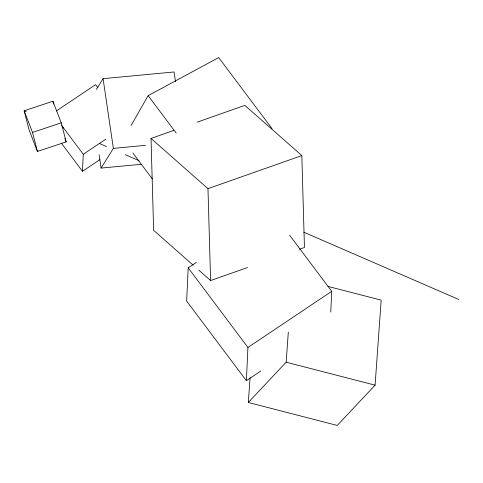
<?xml version="1.0" encoding="UTF-8"?>
<svg xmlns="http://www.w3.org/2000/svg" width="483" height="483" viewBox="0 0 483 483"><rect width="100%" height="100%" fill="white"/><g stroke="black" fill="none" stroke-linecap="round" stroke-linejoin="round"><path stroke-width="0.72" d="M99.921 159.631L82.478 171.314L83.269 154.27L61.643 125.441M196.333 262.402L188.201 267.848L186.655 301.078L246.378 380.689L260.766 371.053M246.378 380.689L247.924 347.452L188.201 267.848M330.764 312.012L331.724 291.327L289.649 235.245M327.963 286.401L381.172 300.142L375.092 385.162L337.231 425.438L248.304 402.478L250.079 377.652M248.304 402.478L286.165 362.202L288.321 332.105M131.11 125.514L148.13 95.658L218.696 57.562L272.08 128.719M96.34 89.47L103.078 78.663L174.049 71.967L175.474 81.609M141.422 164.274L101.08 168.084L113.372 148.378L103.078 78.663M56.372 110.927L95.616 84.646L97.874 87.646M83.269 154.27L105.699 139.249M247.924 347.452L331.724 291.327M193.122 265.137L153.642 230.331L151.01 138.434L173.759 130.422M197.221 122.157L244.857 105.372L301.821 155.592L304.453 247.483L299.478 249.24M151.01 138.434L207.974 188.66L301.821 155.592M198.767 270.106L210.606 280.551L247.58 267.522M52.895 101.243L24.15 110.794L29.071 129.824L37.432 151.439L66.183 141.893L61.263 122.863L52.895 101.243L53.625 104.062M37.432 151.439L32.512 132.408L61.263 122.863M113.372 148.378L145.492 145.347M286.165 362.202L375.092 385.162M26.227 111.694L24.15 110.794L32.512 132.408M62.222 127.319L63.605 127.923M99.601 143.548L106.52 146.554M125.212 154.669L139.056 160.676M303.795 232.196L458.85 299.514M148.13 95.658L176.18 133.048M132.928 153.057L152.38 178.988M61.299 143.089L82.478 171.314M64.831 138.404L66.183 141.893M99.112 154.735L101.08 168.084M207.974 188.66L210.606 280.551"/></g></svg>
